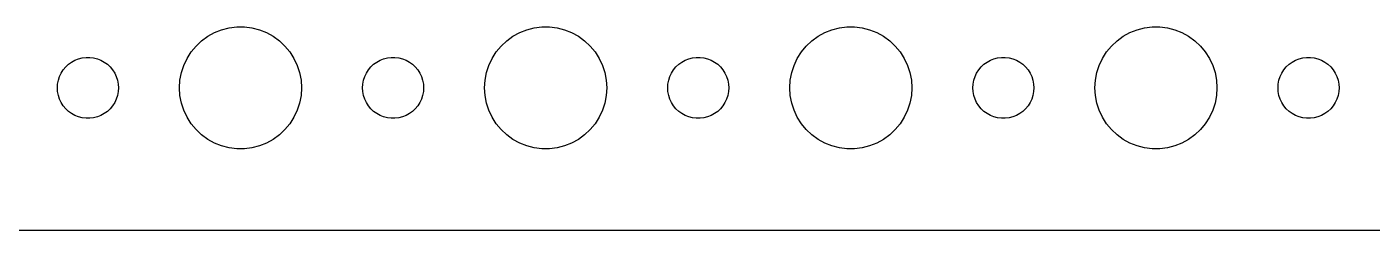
# Model space of a CAD drawing. Header units: metres. Extents: x -134 to 134, y 518 to 1078.
# Drawn here: x -3 to 63.1, y 746 to 756 of the extents above; entities that cross this region are included whole.
import ezdxf

# ---------------------------------------------------------------- set-up
doc = ezdxf.new("R2010")
doc.units = ezdxf.units.M

msp = doc.modelspace()

# ---------------------------------------------------------------- linework, layer by layer
for p, q in [((6.22266, 755.714), (6.57294, 755.853)), ((6.57294, 755.853), (6.93785, 755.947)), ((6.93785, 755.947), (7.31161, 755.994)), ((7.31161, 755.994), (7.68837, 755.994)), ((7.68837, 755.994), (8.06213, 755.947)), ((8.06213, 755.947), (8.42705, 755.853)), ((8.42705, 755.853), (8.77733, 755.714)), ((21.2227, 755.714), (21.5729, 755.853)), ((21.5729, 755.853), (21.9379, 755.947)), ((21.9379, 755.947), (22.3116, 755.994)), ((22.3116, 755.994), (22.6884, 755.994)), ((22.6884, 755.994), (23.0621, 755.947)), ((23.0621, 755.947), (23.427, 755.853)), ((23.427, 755.853), (23.7773, 755.714)), ((36.2227, 755.714), (36.5729, 755.853)), ((36.5729, 755.853), (36.9379, 755.947)), ((36.9379, 755.947), (37.3116, 755.994)), ((37.3116, 755.994), (37.6884, 755.994)), ((37.6884, 755.994), (38.0621, 755.947)), ((38.0621, 755.947), (38.427, 755.853)), ((38.427, 755.853), (38.7773, 755.714)), ((51.2227, 755.714), (51.5729, 755.853)), ((51.5729, 755.853), (51.9379, 755.947)), ((51.9379, 755.947), (52.3116, 755.994)), ((52.3116, 755.994), (52.6884, 755.994)), ((52.6884, 755.994), (53.0621, 755.947)), ((53.0621, 755.947), (53.427, 755.853)), ((53.427, 755.853), (53.7773, 755.714)), ((5.31308, 755.054), (5.58772, 755.312)), ((5.58772, 755.312), (5.89252, 755.533)), ((5.89252, 755.533), (6.22266, 755.714)), ((8.77733, 755.714), (9.10747, 755.533)), ((9.10747, 755.533), (9.41226, 755.312)), ((9.41226, 755.312), (9.6869, 755.054)), ((20.3131, 755.054), (20.5877, 755.312)), ((20.5877, 755.312), (20.8925, 755.533)), ((20.8925, 755.533), (21.2227, 755.714)), ((23.7773, 755.714), (24.1075, 755.533)), ((24.1075, 755.533), (24.4123, 755.312)), ((24.4123, 755.312), (24.6869, 755.054)), ((35.3131, 755.054), (35.5877, 755.312)), ((35.5877, 755.312), (35.8925, 755.533)), ((35.8925, 755.533), (36.2227, 755.714)), ((38.7773, 755.714), (39.1075, 755.533)), ((39.1075, 755.533), (39.4123, 755.312)), ((39.4123, 755.312), (39.6869, 755.054)), ((50.3131, 755.054), (50.5877, 755.312)), ((50.5877, 755.312), (50.8925, 755.533)), ((50.8925, 755.533), (51.2227, 755.714)), ((53.7773, 755.714), (54.1075, 755.533)), ((54.1075, 755.533), (54.4123, 755.312)), ((54.4123, 755.312), (54.6869, 755.054)), ((-0.28107, 754.473), (-0.09418, 754.497)), ((-0.09418, 754.497), (0.09418, 754.497)), ((0.09418, 754.497), (0.28107, 754.473)), ((4.87108, 754.445), (5.07294, 754.763)), ((5.07294, 754.763), (5.31308, 755.054)), ((9.6869, 755.054), (9.92705, 754.763)), ((9.92705, 754.763), (10.1289, 754.445)), ((14.7189, 754.473), (14.9058, 754.497)), ((14.9058, 754.497), (15.0942, 754.497)), ((15.0942, 754.497), (15.2811, 754.473)), ((19.8711, 754.445), (20.0729, 754.763)), ((20.0729, 754.763), (20.3131, 755.054)), ((24.6869, 755.054), (24.927, 754.763)), ((24.927, 754.763), (25.1289, 754.445)), ((29.7189, 754.473), (29.9058, 754.497)), ((29.9058, 754.497), (30.0942, 754.497)), ((30.0942, 754.497), (30.2811, 754.473)), ((34.8711, 754.445), (35.0729, 754.763)), ((35.0729, 754.763), (35.3131, 755.054)), ((39.6869, 755.054), (39.927, 754.763)), ((39.927, 754.763), (40.1289, 754.445)), ((44.7189, 754.473), (44.9058, 754.497)), ((44.9058, 754.497), (45.0942, 754.497)), ((45.0942, 754.497), (45.2811, 754.473)), ((49.8711, 754.445), (50.0729, 754.763)), ((50.0729, 754.763), (50.3131, 755.054)), ((54.6869, 755.054), (54.927, 754.763)), ((54.927, 754.763), (55.1289, 754.445)), ((59.7189, 754.473), (59.9058, 754.497)), ((59.9058, 754.497), (60.0942, 754.497)), ((60.0942, 754.497), (60.2811, 754.473)), ((-1.31445, 753.723), (-1.21352, 753.882)), ((-1.21352, 753.882), (-1.09344, 754.027)), ((-1.09344, 754.027), (-0.95613, 754.156)), ((-0.95613, 754.156), (-0.80373, 754.266)), ((-0.80373, 754.266), (-0.63866, 754.357)), ((-0.63866, 754.357), (-0.46352, 754.427)), ((-0.46352, 754.427), (-0.28107, 754.473)), ((0.28107, 754.473), (0.46352, 754.427)), ((0.46352, 754.427), (0.63866, 754.357)), ((0.63866, 754.357), (0.80373, 754.266)), ((0.80373, 754.266), (0.95613, 754.156)), ((0.95613, 754.156), (1.09344, 754.027)), ((1.09344, 754.027), (1.21352, 753.882)), ((1.21352, 753.882), (1.31445, 753.723)), ((4.59424, 753.746), (4.71066, 754.104)), ((4.71066, 754.104), (4.87108, 754.445)), ((10.1289, 754.445), (10.2893, 754.104)), ((10.2893, 754.104), (10.4057, 753.746)), ((13.6855, 753.723), (13.7865, 753.882)), ((13.7865, 753.882), (13.9065, 754.027)), ((13.9065, 754.027), (14.0439, 754.156)), ((14.0439, 754.156), (14.1963, 754.266)), ((14.1963, 754.266), (14.3613, 754.357)), ((14.3613, 754.357), (14.5365, 754.427)), ((14.5365, 754.427), (14.7189, 754.473)), ((15.2811, 754.473), (15.4635, 754.427)), ((15.4635, 754.427), (15.6387, 754.357)), ((15.6387, 754.357), (15.8037, 754.266)), ((15.8037, 754.266), (15.9561, 754.156)), ((15.9561, 754.156), (16.0934, 754.027)), ((16.0934, 754.027), (16.2135, 753.882)), ((16.2135, 753.882), (16.3145, 753.723)), ((19.5942, 753.746), (19.7107, 754.104)), ((19.7107, 754.104), (19.8711, 754.445)), ((25.1289, 754.445), (25.2893, 754.104)), ((25.2893, 754.104), (25.4057, 753.746)), ((28.6855, 753.723), (28.7865, 753.882)), ((28.7865, 753.882), (28.9065, 754.027)), ((28.9065, 754.027), (29.0439, 754.156)), ((29.0439, 754.156), (29.1963, 754.266)), ((29.1963, 754.266), (29.3613, 754.357)), ((29.3613, 754.357), (29.5365, 754.427)), ((29.5365, 754.427), (29.7189, 754.473)), ((30.2811, 754.473), (30.4635, 754.427)), ((30.4635, 754.427), (30.6387, 754.357)), ((30.6387, 754.357), (30.8037, 754.266)), ((30.8037, 754.266), (30.9561, 754.156)), ((30.9561, 754.156), (31.0934, 754.027)), ((31.0934, 754.027), (31.2135, 753.882)), ((31.2135, 753.882), (31.3145, 753.723)), ((34.5942, 753.746), (34.7107, 754.104)), ((34.7107, 754.104), (34.8711, 754.445)), ((40.1289, 754.445), (40.2893, 754.104)), ((40.2893, 754.104), (40.4057, 753.746)), ((43.6855, 753.723), (43.7865, 753.882)), ((43.7865, 753.882), (43.9065, 754.027)), ((43.9065, 754.027), (44.0439, 754.156)), ((44.0439, 754.156), (44.1963, 754.266)), ((44.1963, 754.266), (44.3613, 754.357)), ((44.3613, 754.357), (44.5365, 754.427)), ((44.5365, 754.427), (44.7189, 754.473)), ((45.2811, 754.473), (45.4635, 754.427)), ((45.4635, 754.427), (45.6387, 754.357)), ((45.6387, 754.357), (45.8037, 754.266)), ((45.8037, 754.266), (45.9561, 754.156)), ((45.9561, 754.156), (46.0934, 754.027)), ((46.0934, 754.027), (46.2135, 753.882)), ((46.2135, 753.882), (46.3145, 753.723)), ((49.5942, 753.746), (49.7107, 754.104)), ((49.7107, 754.104), (49.8711, 754.445)), ((55.1289, 754.445), (55.2893, 754.104)), ((55.2893, 754.104), (55.4057, 753.746)), ((58.6855, 753.723), (58.7865, 753.882)), ((58.7865, 753.882), (58.9065, 754.027)), ((58.9065, 754.027), (59.0439, 754.156)), ((59.0439, 754.156), (59.1963, 754.266)), ((59.1963, 754.266), (59.3613, 754.357)), ((59.3613, 754.357), (59.5365, 754.427)), ((59.5365, 754.427), (59.7189, 754.473)), ((60.2811, 754.473), (60.4635, 754.427)), ((60.4635, 754.427), (60.6387, 754.357)), ((60.6387, 754.357), (60.8037, 754.266)), ((60.8037, 754.266), (60.9561, 754.156)), ((60.9561, 754.156), (61.0934, 754.027)), ((61.0934, 754.027), (61.2135, 753.882)), ((61.2135, 753.882), (61.3145, 753.723)), ((-1.5, 753), (-1.48816, 753.188)), ((-1.48816, 753.188), (-1.45287, 753.373)), ((-1.45287, 753.373), (-1.39465, 753.552)), ((-1.39465, 753.552), (-1.31445, 753.723)), ((1.31445, 753.723), (1.39465, 753.552)), ((1.39465, 753.552), (1.45287, 753.373)), ((1.45287, 753.373), (1.48816, 753.188)), ((1.48816, 753.188), (1.5, 753)), ((4.5, 753), (4.52365, 753.376)), ((4.52365, 753.376), (4.59424, 753.746)), ((10.4057, 753.746), (10.4763, 753.376)), ((10.4763, 753.376), (10.5, 753)), ((13.5, 753), (13.5118, 753.188)), ((13.5118, 753.188), (13.5471, 753.373)), ((13.5471, 753.373), (13.6053, 753.552)), ((13.6053, 753.552), (13.6855, 753.723)), ((16.3145, 753.723), (16.3947, 753.552)), ((16.3947, 753.552), (16.4529, 753.373)), ((16.4529, 753.373), (16.4882, 753.188)), ((16.4882, 753.188), (16.5, 753)), ((19.5, 753), (19.5237, 753.376)), ((19.5237, 753.376), (19.5942, 753.746)), ((25.4057, 753.746), (25.4763, 753.376)), ((25.4763, 753.376), (25.5, 753)), ((28.5, 753), (28.5118, 753.188)), ((28.5118, 753.188), (28.5471, 753.373)), ((28.5471, 753.373), (28.6053, 753.552)), ((28.6053, 753.552), (28.6855, 753.723)), ((31.3145, 753.723), (31.3947, 753.552)), ((31.3947, 753.552), (31.4529, 753.373)), ((31.4529, 753.373), (31.4882, 753.188)), ((31.4882, 753.188), (31.5, 753)), ((34.5, 753), (34.5237, 753.376)), ((34.5237, 753.376), (34.5942, 753.746)), ((40.4057, 753.746), (40.4763, 753.376)), ((40.4763, 753.376), (40.5, 753)), ((43.5, 753), (43.5118, 753.188)), ((43.5118, 753.188), (43.5471, 753.373)), ((43.5471, 753.373), (43.6053, 753.552)), ((43.6053, 753.552), (43.6855, 753.723)), ((46.3145, 753.723), (46.3947, 753.552)), ((46.3947, 753.552), (46.4529, 753.373)), ((46.4529, 753.373), (46.4882, 753.188)), ((46.4882, 753.188), (46.5, 753)), ((49.5, 753), (49.5237, 753.376)), ((49.5237, 753.376), (49.5942, 753.746)), ((55.4057, 753.746), (55.4763, 753.376)), ((55.4763, 753.376), (55.5, 753)), ((58.5, 753), (58.5118, 753.188)), ((58.5118, 753.188), (58.5471, 753.373)), ((58.5471, 753.373), (58.6053, 753.552)), ((58.6053, 753.552), (58.6855, 753.723)), ((61.3145, 753.723), (61.3947, 753.552)), ((61.3947, 753.552), (61.4529, 753.373)), ((61.4529, 753.373), (61.4882, 753.188)), ((61.4882, 753.188), (61.5, 753)), ((-1.48816, 752.812), (-1.5, 753)), ((-1.45287, 752.627), (-1.48816, 752.812)), ((-1.39465, 752.448), (-1.45287, 752.627)), ((1.45287, 752.627), (1.39465, 752.448)), ((1.48816, 752.812), (1.45287, 752.627)), ((1.5, 753), (1.48816, 752.812)), ((4.52365, 752.624), (4.5, 753)), ((4.59424, 752.254), (4.52365, 752.624)), ((10.4763, 752.624), (10.4057, 752.254)), ((10.5, 753), (10.4763, 752.624)), ((13.5118, 752.812), (13.5, 753)), ((13.5471, 752.627), (13.5118, 752.812)), ((13.6053, 752.448), (13.5471, 752.627)), ((16.4529, 752.627), (16.3947, 752.448)), ((16.4882, 752.812), (16.4529, 752.627)), ((16.5, 753), (16.4882, 752.812)), ((19.5237, 752.624), (19.5, 753)), ((19.5942, 752.254), (19.5237, 752.624)), ((25.4763, 752.624), (25.4057, 752.254)), ((25.5, 753), (25.4763, 752.624)), ((28.5118, 752.812), (28.5, 753)), ((28.5471, 752.627), (28.5118, 752.812)), ((28.6053, 752.448), (28.5471, 752.627)), ((31.4529, 752.627), (31.3947, 752.448)), ((31.4882, 752.812), (31.4529, 752.627)), ((31.5, 753), (31.4882, 752.812)), ((34.5237, 752.624), (34.5, 753)), ((34.5942, 752.254), (34.5237, 752.624)), ((40.4763, 752.624), (40.4057, 752.254)), ((40.5, 753), (40.4763, 752.624)), ((43.5118, 752.812), (43.5, 753)), ((43.5471, 752.627), (43.5118, 752.812)), ((43.6053, 752.448), (43.5471, 752.627)), ((46.4529, 752.627), (46.3947, 752.448)), ((46.4882, 752.812), (46.4529, 752.627)), ((46.5, 753), (46.4882, 752.812)), ((49.5237, 752.624), (49.5, 753)), ((49.5942, 752.254), (49.5237, 752.624)), ((55.4763, 752.624), (55.4057, 752.254)), ((55.5, 753), (55.4763, 752.624)), ((58.5118, 752.812), (58.5, 753)), ((58.5471, 752.627), (58.5118, 752.812)), ((58.6053, 752.448), (58.5471, 752.627)), ((61.4529, 752.627), (61.3947, 752.448)), ((61.4882, 752.812), (61.4529, 752.627)), ((61.5, 753), (61.4882, 752.812)), ((-1.31445, 752.277), (-1.39465, 752.448)), ((-1.21352, 752.118), (-1.31445, 752.277)), ((-1.09344, 751.973), (-1.21352, 752.118)), ((-0.95613, 751.844), (-1.09344, 751.973)), ((-0.80373, 751.734), (-0.95613, 751.844)), ((0.95613, 751.844), (0.80373, 751.734)), ((1.09344, 751.973), (0.95613, 751.844)), ((1.21352, 752.118), (1.09344, 751.973)), ((1.31445, 752.277), (1.21352, 752.118)), ((1.39465, 752.448), (1.31445, 752.277)), ((4.71066, 751.896), (4.59424, 752.254)), ((4.87108, 751.555), (4.71066, 751.896)), ((10.2893, 751.896), (10.1289, 751.555)), ((10.4057, 752.254), (10.2893, 751.896)), ((13.6855, 752.277), (13.6053, 752.448)), ((13.7865, 752.118), (13.6855, 752.277)), ((13.9065, 751.973), (13.7865, 752.118)), ((14.0439, 751.844), (13.9065, 751.973)), ((14.1963, 751.734), (14.0439, 751.844)), ((15.9561, 751.844), (15.8037, 751.734)), ((16.0934, 751.973), (15.9561, 751.844)), ((16.2135, 752.118), (16.0934, 751.973)), ((16.3145, 752.277), (16.2135, 752.118)), ((16.3947, 752.448), (16.3145, 752.277)), ((19.7107, 751.896), (19.5942, 752.254)), ((19.8711, 751.555), (19.7107, 751.896)), ((25.2893, 751.896), (25.1289, 751.555)), ((25.4057, 752.254), (25.2893, 751.896)), ((28.6855, 752.277), (28.6053, 752.448)), ((28.7865, 752.118), (28.6855, 752.277)), ((28.9065, 751.973), (28.7865, 752.118)), ((29.0439, 751.844), (28.9065, 751.973)), ((29.1963, 751.734), (29.0439, 751.844)), ((30.9561, 751.844), (30.8037, 751.734)), ((31.0934, 751.973), (30.9561, 751.844)), ((31.2135, 752.118), (31.0934, 751.973)), ((31.3145, 752.277), (31.2135, 752.118)), ((31.3947, 752.448), (31.3145, 752.277)), ((34.7107, 751.896), (34.5942, 752.254)), ((34.8711, 751.555), (34.7107, 751.896)), ((40.2893, 751.896), (40.1289, 751.555)), ((40.4057, 752.254), (40.2893, 751.896)), ((43.6855, 752.277), (43.6053, 752.448)), ((43.7865, 752.118), (43.6855, 752.277)), ((43.9065, 751.973), (43.7865, 752.118)), ((44.0439, 751.844), (43.9065, 751.973)), ((44.1963, 751.734), (44.0439, 751.844)), ((45.9561, 751.844), (45.8037, 751.734)), ((46.0934, 751.973), (45.9561, 751.844)), ((46.2135, 752.118), (46.0934, 751.973)), ((46.3145, 752.277), (46.2135, 752.118)), ((46.3947, 752.448), (46.3145, 752.277)), ((49.7107, 751.896), (49.5942, 752.254)), ((49.8711, 751.555), (49.7107, 751.896)), ((55.2893, 751.896), (55.1289, 751.555)), ((55.4057, 752.254), (55.2893, 751.896)), ((58.6855, 752.277), (58.6053, 752.448)), ((58.7865, 752.118), (58.6855, 752.277)), ((58.9065, 751.973), (58.7865, 752.118)), ((59.0439, 751.844), (58.9065, 751.973)), ((59.1963, 751.734), (59.0439, 751.844)), ((60.9561, 751.844), (60.8037, 751.734)), ((61.0934, 751.973), (60.9561, 751.844)), ((61.2135, 752.118), (61.0934, 751.973)), ((61.3145, 752.277), (61.2135, 752.118)), ((61.3947, 752.448), (61.3145, 752.277)), ((-0.63866, 751.643), (-0.80373, 751.734)), ((-0.46352, 751.573), (-0.63866, 751.643)), ((-0.28107, 751.527), (-0.46352, 751.573)), ((-0.09418, 751.503), (-0.28107, 751.527)), ((0.09418, 751.503), (-0.09418, 751.503)), ((0.28107, 751.527), (0.09418, 751.503)), ((0.46352, 751.573), (0.28107, 751.527)), ((0.63866, 751.643), (0.46352, 751.573)), ((0.80373, 751.734), (0.63866, 751.643)), ((5.07294, 751.237), (4.87108, 751.555)), ((5.31308, 750.946), (5.07294, 751.237)), ((9.92705, 751.237), (9.6869, 750.946)), ((10.1289, 751.555), (9.92705, 751.237)), ((14.3613, 751.643), (14.1963, 751.734)), ((14.5365, 751.573), (14.3613, 751.643)), ((14.7189, 751.527), (14.5365, 751.573)), ((14.9058, 751.503), (14.7189, 751.527)), ((15.0942, 751.503), (14.9058, 751.503)), ((15.2811, 751.527), (15.0942, 751.503)), ((15.4635, 751.573), (15.2811, 751.527)), ((15.6387, 751.643), (15.4635, 751.573)), ((15.8037, 751.734), (15.6387, 751.643)), ((20.0729, 751.237), (19.8711, 751.555)), ((20.3131, 750.946), (20.0729, 751.237)), ((24.927, 751.237), (24.6869, 750.946)), ((25.1289, 751.555), (24.927, 751.237)), ((29.3613, 751.643), (29.1963, 751.734)), ((29.5365, 751.573), (29.3613, 751.643)), ((29.7189, 751.527), (29.5365, 751.573)), ((29.9058, 751.503), (29.7189, 751.527)), ((30.0942, 751.503), (29.9058, 751.503)), ((30.2811, 751.527), (30.0942, 751.503)), ((30.4635, 751.573), (30.2811, 751.527)), ((30.6387, 751.643), (30.4635, 751.573)), ((30.8037, 751.734), (30.6387, 751.643)), ((35.0729, 751.237), (34.8711, 751.555)), ((35.3131, 750.946), (35.0729, 751.237)), ((39.927, 751.237), (39.6869, 750.946)), ((40.1289, 751.555), (39.927, 751.237)), ((44.3613, 751.643), (44.1963, 751.734)), ((44.5365, 751.573), (44.3613, 751.643)), ((44.7189, 751.527), (44.5365, 751.573)), ((44.9058, 751.503), (44.7189, 751.527)), ((45.0942, 751.503), (44.9058, 751.503)), ((45.2811, 751.527), (45.0942, 751.503)), ((45.4635, 751.573), (45.2811, 751.527)), ((45.6387, 751.643), (45.4635, 751.573)), ((45.8037, 751.734), (45.6387, 751.643)), ((50.0729, 751.237), (49.8711, 751.555)), ((50.3131, 750.946), (50.0729, 751.237)), ((54.927, 751.237), (54.6869, 750.946)), ((55.1289, 751.555), (54.927, 751.237)), ((59.3613, 751.643), (59.1963, 751.734)), ((59.5365, 751.573), (59.3613, 751.643)), ((59.7189, 751.527), (59.5365, 751.573)), ((59.9058, 751.503), (59.7189, 751.527)), ((60.0942, 751.503), (59.9058, 751.503)), ((60.2811, 751.527), (60.0942, 751.503)), ((60.4635, 751.573), (60.2811, 751.527)), ((60.6387, 751.643), (60.4635, 751.573)), ((60.8037, 751.734), (60.6387, 751.643)), ((5.58772, 750.688), (5.31308, 750.946)), ((5.89252, 750.467), (5.58772, 750.688)), ((9.41226, 750.688), (9.10747, 750.467)), ((9.6869, 750.946), (9.41226, 750.688)), ((20.5877, 750.688), (20.3131, 750.946)), ((20.8925, 750.467), (20.5877, 750.688)), ((24.4123, 750.688), (24.1075, 750.467)), ((24.6869, 750.946), (24.4123, 750.688)), ((35.5877, 750.688), (35.3131, 750.946)), ((35.8925, 750.467), (35.5877, 750.688)), ((39.4123, 750.688), (39.1075, 750.467)), ((39.6869, 750.946), (39.4123, 750.688)), ((50.5877, 750.688), (50.3131, 750.946)), ((50.8925, 750.467), (50.5877, 750.688)), ((54.4123, 750.688), (54.1075, 750.467)), ((54.6869, 750.946), (54.4123, 750.688)), ((6.22266, 750.286), (5.89252, 750.467)), ((6.57294, 750.147), (6.22266, 750.286)), ((6.93785, 750.053), (6.57294, 750.147)), ((7.31161, 750.006), (6.93785, 750.053)), ((7.68837, 750.006), (7.31161, 750.006)), ((8.06213, 750.053), (7.68837, 750.006)), ((8.42705, 750.147), (8.06213, 750.053)), ((8.77733, 750.286), (8.42705, 750.147)), ((9.10747, 750.467), (8.77733, 750.286)), ((21.2227, 750.286), (20.8925, 750.467)), ((21.5729, 750.147), (21.2227, 750.286)), ((21.9379, 750.053), (21.5729, 750.147)), ((22.3116, 750.006), (21.9379, 750.053)), ((22.6884, 750.006), (22.3116, 750.006)), ((23.0621, 750.053), (22.6884, 750.006)), ((23.427, 750.147), (23.0621, 750.053)), ((23.7773, 750.286), (23.427, 750.147)), ((24.1075, 750.467), (23.7773, 750.286)), ((36.2227, 750.286), (35.8925, 750.467)), ((36.5729, 750.147), (36.2227, 750.286)), ((36.9379, 750.053), (36.5729, 750.147)), ((37.3116, 750.006), (36.9379, 750.053)), ((37.6884, 750.006), (37.3116, 750.006)), ((38.0621, 750.053), (37.6884, 750.006)), ((38.427, 750.147), (38.0621, 750.053)), ((38.7773, 750.286), (38.427, 750.147)), ((39.1075, 750.467), (38.7773, 750.286)), ((51.2227, 750.286), (50.8925, 750.467)), ((51.5729, 750.147), (51.2227, 750.286)), ((51.9379, 750.053), (51.5729, 750.147)), ((52.3116, 750.006), (51.9379, 750.053)), ((52.6884, 750.006), (52.3116, 750.006)), ((53.0621, 750.053), (52.6884, 750.006)), ((53.427, 750.147), (53.0621, 750.053)), ((53.7773, 750.286), (53.427, 750.147)), ((54.1075, 750.467), (53.7773, 750.286)), ((-129.814, 746.01), (129.814, 746.01))]:
    msp.add_line(p, q)

doc.saveas('drawing.dxf')
